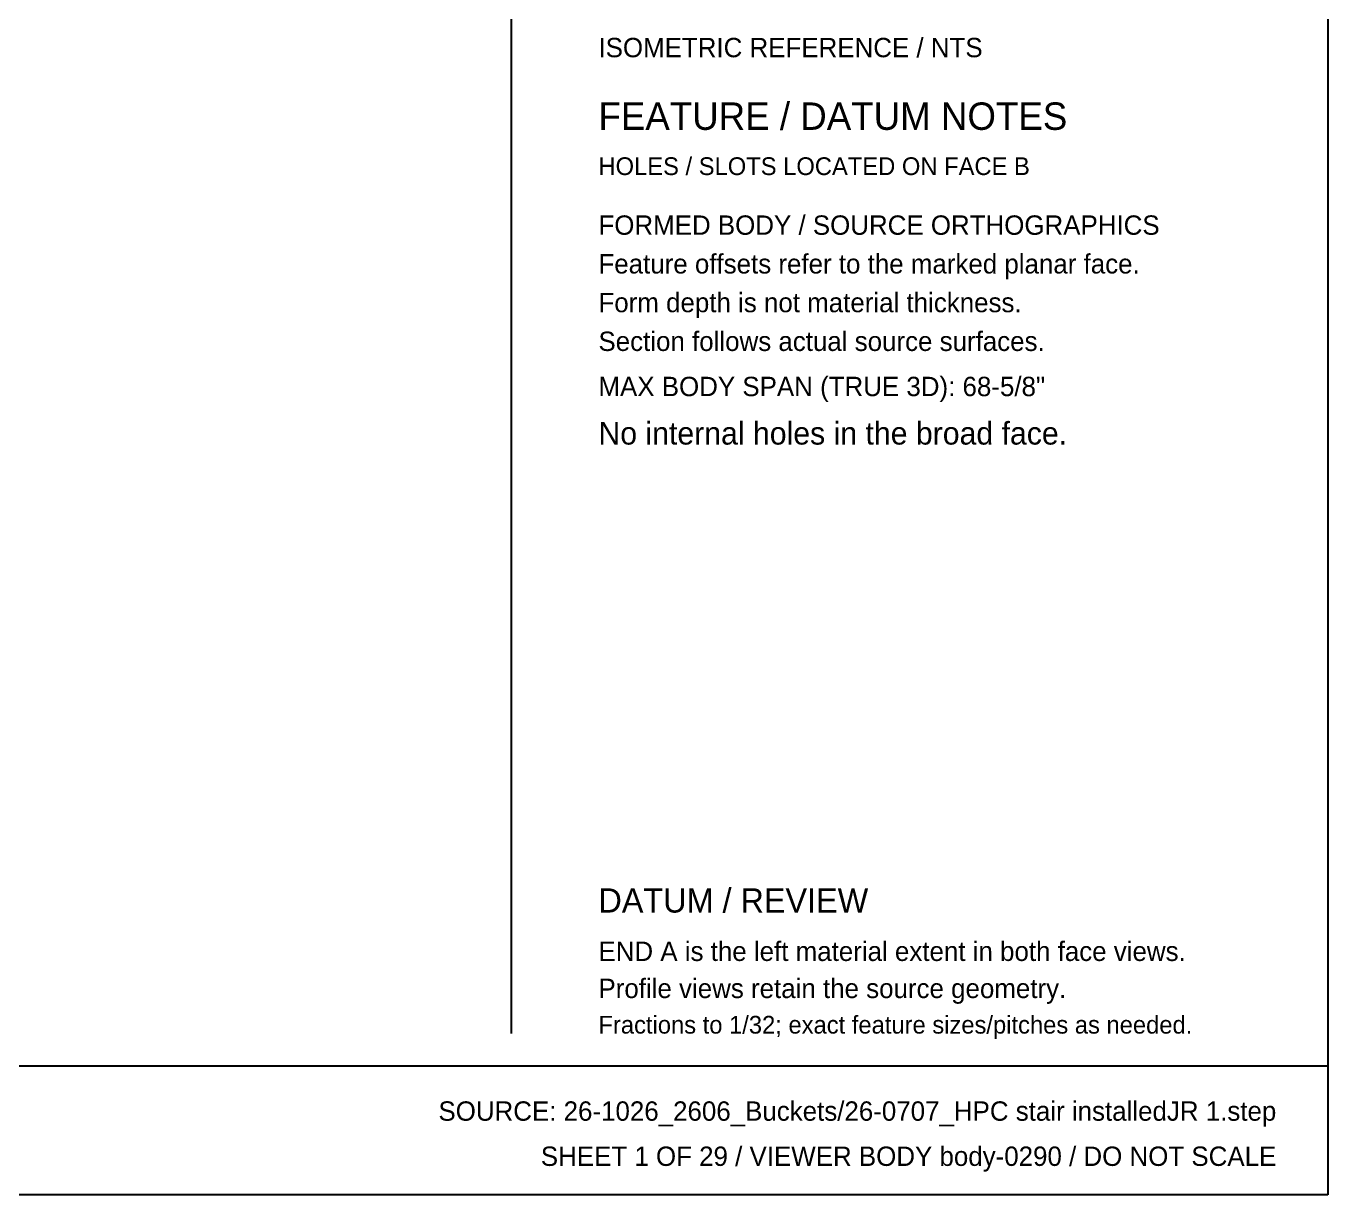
# Model space of a CAD drawing. Header units: inches. Extents: x 2 to 134, y 2 to 86.
# Drawn here: x 89.3 to 134.11, y 1.89 to 42.13 of the extents above; entities that cross this region are included whole.
import ezdxf
from ezdxf.enums import TextEntityAlignment as Align

# ---------------------------------------------------------------- set-up
doc = ezdxf.new("R2010")
doc.units = ezdxf.units.IN
doc.header["$MEASUREMENT"] = 0

msp = doc.modelspace()

# ---------------------------------------------------------------- linework, layer by layer
at = {"layer": 'OUTLINE'}
for p, q in [((134.111, 86.111), (134.111, 1.889)), ((106, 75.5), (106, 7.444)), ((1.889, 6.333), (134.111, 6.333)), ((134.111, 1.889), (1.889, 1.889))]:
    msp.add_line(p, q, dxfattribs=at)

# ---------------------------------------------------------------- texts
at = {"layer": 'ANNOTATION'}
for s, height, p in [('ISOMETRIC REFERENCE / NTS', 0.66667, (109, 41.056)), ('FEATURE / DATUM NOTES', 0.94444, (109, 38.556)), ('HOLES / SLOTS LOCATED ON FACE B', 0.61111, (109, 37)), ('FORMED BODY / SOURCE ORTHOGRAPHICS', 0.66667, (109, 34.944)), ('Feature offsets refer to the marked planar face.', 0.66667, (109, 33.611)), ('Form depth is not material thickness.', 0.66667, (109, 32.278)), ('Section follows actual source surfaces.', 0.66667, (109, 30.944)), ('MAX BODY SPAN (TRUE 3D): 68-5/8"', 0.66667, (109, 29.389)), ('No internal holes in the broad face.', 0.77778, (109, 27.722)), ('DATUM / REVIEW', 0.83333, (109, 11.611)), ('END A is the left material extent in both face views.', 0.66667, (109, 9.944)), ('Profile views retain the source geometry.', 0.66667, (109, 8.667)), ('Fractions to 1/32; exact feature sizes/pitches as needed.', 0.61111, (109, 7.444))]:
    msp.add_text(s, height=height, dxfattribs=at).set_placement(p)
for s, p in [('SOURCE: 26-1026_2606_Buckets/26-0707_HPC stair installedJR 1.step', (132.333, 4.444)), ('SHEET 1 OF 29 / VIEWER BODY body-0290 / DO NOT SCALE', (132.333, 2.889))]:
    msp.add_text(s, height=0.66667, dxfattribs=at).set_placement(p, align=Align.RIGHT)

doc.saveas('drawing.dxf')
